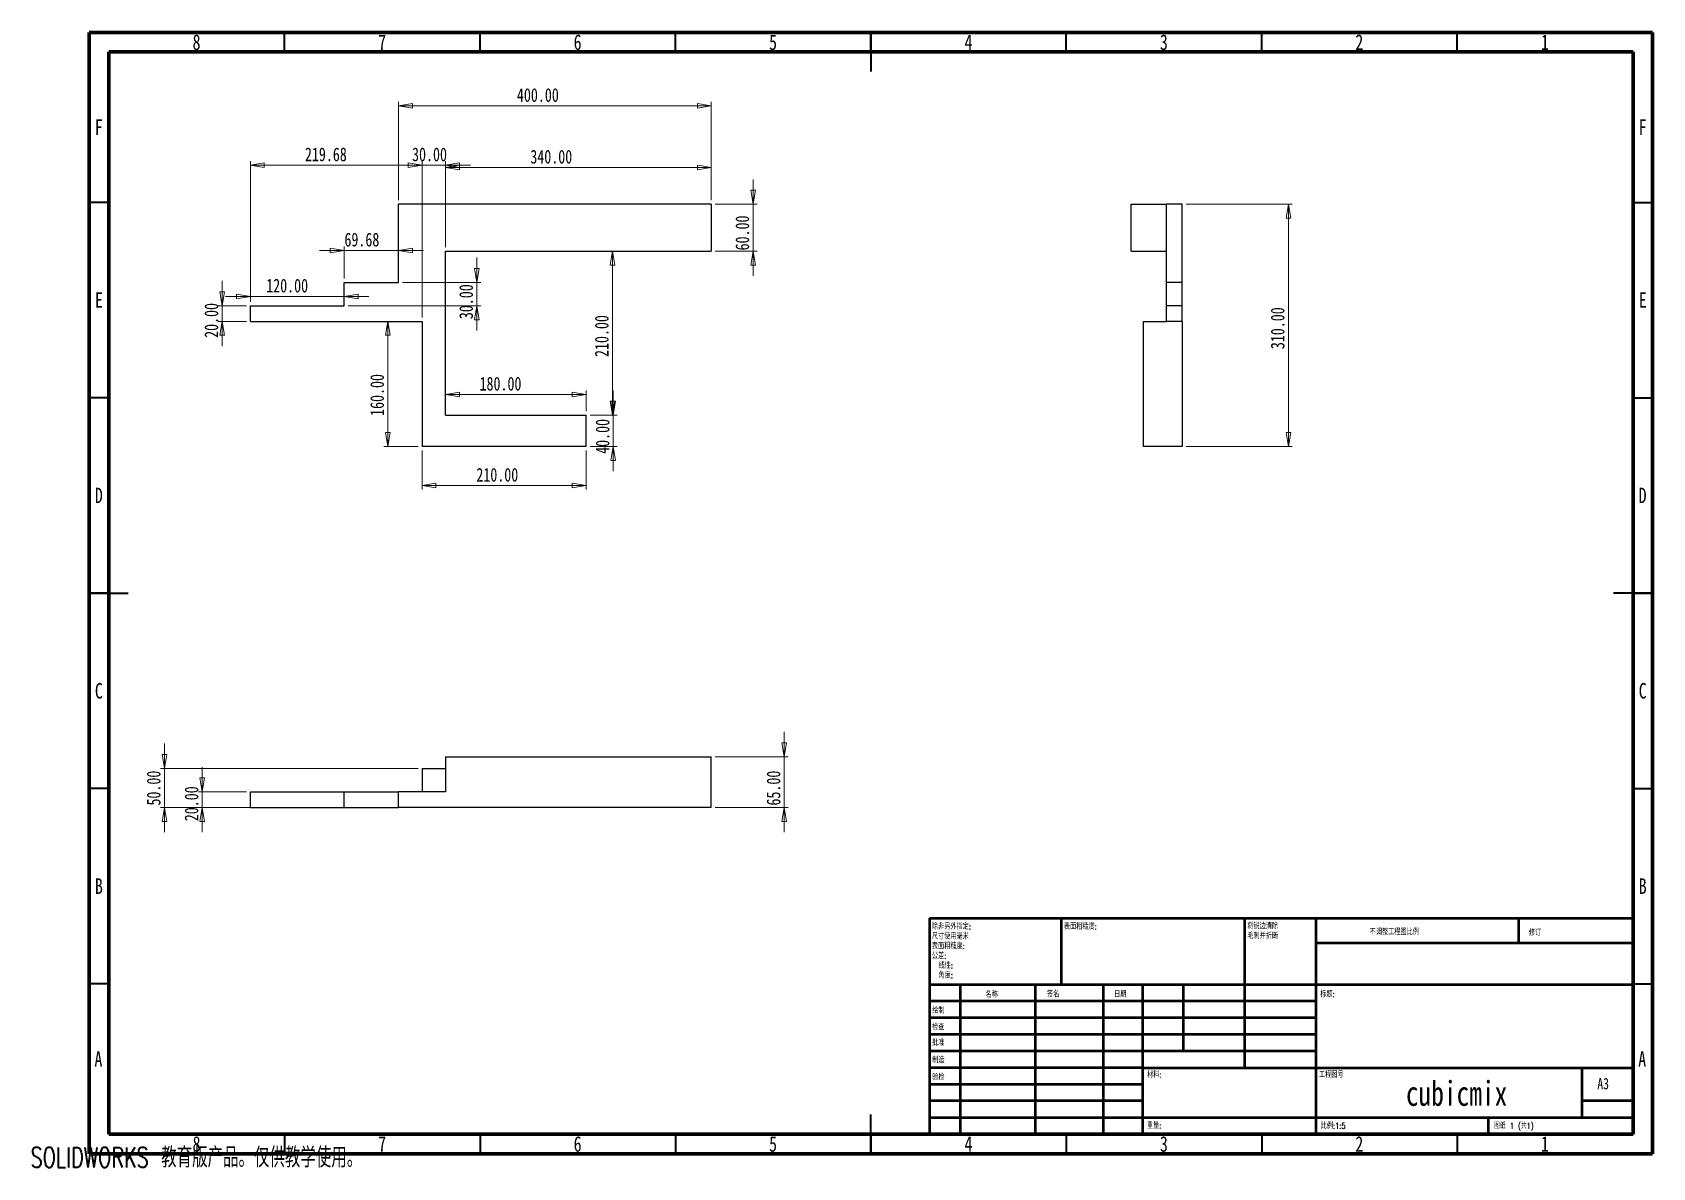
# Model space of a CAD drawing. Header units: millimetres. Extents: x 0 to 415, y 1 to 292.
import ezdxf

# ---------------------------------------------------------------- set-up
doc = ezdxf.new("R2010")
doc.units = ezdxf.units.MM
doc.styles.add('SLDTEXTSTYLE0', font='TXT', dxfattribs={"width": 0.75})
doc.styles.add('SLDTEXTSTYLE1', font='TXT', dxfattribs={"width": 0.75, "bigfont": 'bigfont'})
doc.styles.add('SLDTEXTSTYLE2', font='TXT', dxfattribs={"width": 0.694444, "bigfont": 'bigfont'})
doc.styles.add('SLDTEXTSTYLE3', font='TXT', dxfattribs={"width": 0.7, "bigfont": 'bigfont'})
doc.dimstyles.new('SLDDIMSTYLE0', dxfattribs={"dimtxt": 3.5, "dimasz": 3.556, "dimexe": 0, "dimexo": 0.0625, "dimgap": 0.875, "dimtad": 1, "dimlfac": 5, "dimrnd": 1e-09, "dimzin": 4, "dimdsep": 46, "dimtxsty": 'SLDTEXTSTYLE0', "dimblk1": 'CLOSED', "dimblk2": 'CLOSED', "dimsah": 1, "dimcen": 0.09, "dimadec": 0, "dimazin": 1, "dimtfac": 1, "dimtmove": 0, "dimatfit": 0, "dimldrblk": 'CLOSED', "dimfxl": 1, "dimfrac": 2, "dimtolj": 1, "dimtzin": 12, "dimarcsym": 0})
doc.dimstyles.new('SLDDIMSTYLE1', dxfattribs={"dimtxt": 3.5, "dimasz": 3.556, "dimexe": 0, "dimexo": 0.0625, "dimgap": 0.875, "dimtad": 1, "dimlfac": 5, "dimrnd": 1e-09, "dimzin": 12, "dimdsep": 46, "dimtxsty": 'SLDTEXTSTYLE0', "dimblk1": 'CLOSED', "dimblk2": 'CLOSED', "dimsah": 1, "dimcen": 0.09, "dimadec": 0, "dimazin": 3, "dimtfac": 1, "dimtofl": 0, "dimtmove": 0, "dimatfit": 3, "dimldrblk": 'CLOSED', "dimfxl": 1, "dimfrac": 2, "dimtolj": 1, "dimtzin": 12, "dimarcsym": 0})
doc.dimstyles.new('SLDDIMSTYLE2', dxfattribs={"dimtxt": 3.5, "dimasz": 3.556, "dimexe": 0, "dimexo": 0.0625, "dimgap": 0.875, "dimtad": 1, "dimlfac": 5, "dimrnd": 1e-09, "dimzin": 4, "dimdsep": 46, "dimtxsty": 'SLDTEXTSTYLE0', "dimblk1": 'CLOSED', "dimblk2": 'CLOSED', "dimsah": 1, "dimcen": 0.09, "dimadec": 0, "dimazin": 1, "dimtfac": 1, "dimtofl": 0, "dimtmove": 0, "dimatfit": 3, "dimldrblk": 'CLOSED', "dimfxl": 1, "dimfrac": 2, "dimtolj": 1, "dimtzin": 12, "dimarcsym": 0})
doc.dimstyles.new('SLDDIMSTYLE3', dxfattribs={"dimtxt": 3.5, "dimasz": 3.556, "dimexe": 0, "dimexo": 0.0625, "dimgap": 0.875, "dimtad": 1, "dimlfac": 5, "dimrnd": 1e-09, "dimzin": 12, "dimdsep": 46, "dimtxsty": 'SLDTEXTSTYLE0', "dimblk1": 'CLOSED', "dimblk2": 'CLOSED', "dimsah": 1, "dimcen": 0.09, "dimadec": 0, "dimazin": 3, "dimtfac": 1, "dimtmove": 0, "dimatfit": 0, "dimldrblk": 'CLOSED', "dimfxl": 1, "dimfrac": 2, "dimtolj": 1, "dimtzin": 12, "dimarcsym": 0})

# ---------------------------------------------------------------- blocks, each defined once
blk = doc.blocks.new('SW_NOTE_0')
at = {"color": 0, "linetype": 'Continuous', "lineweight": 0, "char_height": 1.5, "attachment_point": 1, "style": 'SLDTEXTSTYLE1'}
for s, insert in [('除非另外指定:', (0, 1.93)), ('表面粗糙度:', (0, -3.07)), ('尺寸使用毫米', (0, -0.57)), ('公差:', (0, -5.57)), ('线性:', (1.69, -8.07)), ('角度:', (1.69, -10.57))]:
    blk.add_mtext(s, dxfattribs=dict(at, insert=insert))
blk = doc.blocks.new('SW_NOTE_0_1')
at = {"color": 0, "linetype": 'Continuous', "lineweight": 0, "char_height": 1.5, "attachment_point": 1, "style": 'SLDTEXTSTYLE1'}
for s, insert in [('将锐边清除', (0, 1.93)), ('毛刺并折断', (0, -0.57))]:
    blk.add_mtext(s, dxfattribs=dict(at, insert=insert))
blk = doc.blocks.new('_Closed')
at = {"color": 0, "linetype": 'ByBlock', "lineweight": -2}
for p, q in [((-1, 0.166667), (0, 0)), ((-1, 0.166667), (-1, -0.166667)), ((0, 0), (-1, -0.166667)), ((0, 0), (-1, 0))]:
    blk.add_line(p, q, dxfattribs=at)
blk = doc.blocks.new('_D')
at = {"color": 7, "linetype": 'Continuous', "lineweight": 0}
for p, q in [((49, 222.02), (49, 228.37)), ((55.23, 222.02), (48, 222.02)), ((49, 218.02), (49, 222.02)), ((55.23, 218.02), (48, 218.02)), ((49, 218.02), (49, 211.67))]:
    blk.add_line(p, q, dxfattribs=at)
at = {"color": 7, "linetype": 'Continuous', "lineweight": 18, "xscale": 3.556, "yscale": 3.556}
for p, rotation in [((49, 222.02, 2.5), 270), ((49, 218.02, 2.5), 90)]:
    blk.add_blockref('_Closed', p, dxfattribs=dict(at, rotation=rotation))
at = {"color": 7, "linetype": 'Continuous', "lineweight": 18, "insert": (44.49, 213.81), "char_height": 3.5, "attachment_point": 1, "rotation": 90, "style": 'SLDTEXTSTYLE0'}
blk.add_mtext('20.00', dxfattribs=at)
blk = doc.blocks.new('_D_1')
at = {"color": 7, "linetype": 'Continuous', "lineweight": 0}
for p, q in [((56.23, 223.02), (56.23, 259.02)), ((56.23, 258.02), (100.16, 258.02)), ((100.16, 219.02), (100.16, 259.02))]:
    blk.add_line(p, q, dxfattribs=at)
at = {"color": 7, "linetype": 'Continuous', "lineweight": 18, "xscale": 3.556, "yscale": 3.556, "rotation": 180}
blk.add_blockref('_Closed', (56.23, 258.02, 2.5), dxfattribs=at)
at = {"color": 7, "linetype": 'Continuous', "lineweight": 18, "xscale": 3.556, "yscale": 3.556}
blk.add_blockref('_Closed', (100.16, 258.02, 2.5), dxfattribs=at)
at = {"color": 7, "linetype": 'Continuous', "lineweight": 18, "insert": (70.19, 262.53), "char_height": 3.5, "attachment_point": 1, "style": 'SLDTEXTSTYLE0'}
blk.add_mtext('219.68', dxfattribs=at)
blk = doc.blocks.new('_D_2')
at = {"color": 7, "linetype": 'Continuous', "lineweight": 0}
for p, q in [((56.23, 224.43), (49.88, 224.43)), ((56.23, 223.02), (56.23, 225.43)), ((56.23, 224.43), (80.23, 224.43)), ((80.23, 224.43), (86.58, 224.43))]:
    blk.add_line(p, q, dxfattribs=at)
at = {"color": 7, "linetype": 'Continuous', "lineweight": 18, "xscale": 3.556, "yscale": 3.556}
blk.add_blockref('_Closed', (56.23, 224.43, 2.5), dxfattribs=at)
at = {"color": 7, "linetype": 'Continuous', "lineweight": 18, "xscale": 3.556, "yscale": 3.556, "rotation": 180}
blk.add_blockref('_Closed', (80.23, 224.43, 2.5), dxfattribs=at)
at = {"color": 7, "linetype": 'Continuous', "lineweight": 18, "insert": (60.28, 228.94), "char_height": 3.5, "attachment_point": 1, "style": 'SLDTEXTSTYLE0'}
blk.add_mtext('120.00', dxfattribs=at)
blk = doc.blocks.new('_D_3')
at = {"color": 7, "linetype": 'Continuous', "lineweight": 0}
for p, q in [((91.42, 218.02), (91.42, 186.02)), ((99.16, 186.02), (90.42, 186.02))]:
    blk.add_line(p, q, dxfattribs=at)
at = {"color": 7, "linetype": 'Continuous', "lineweight": 18, "xscale": 3.556, "yscale": 3.556}
for p, rotation in [((91.42, 218.02, 2.5), 90), ((91.42, 186.02, 2.5), 270)]:
    blk.add_blockref('_Closed', p, dxfattribs=dict(at, rotation=rotation))
at = {"color": 7, "linetype": 'Continuous', "lineweight": 18, "insert": (86.9, 193.84), "char_height": 3.5, "attachment_point": 1, "rotation": 90, "style": 'SLDTEXTSTYLE0'}
blk.add_mtext('160.00', dxfattribs=at)
blk = doc.blocks.new('_D_4')
at = {"color": 7, "linetype": 'Continuous', "lineweight": 0}
for p, q in [((100.16, 185.02), (100.16, 175.02)), ((142.16, 185.02), (142.16, 175.02)), ((142.16, 176.02), (100.16, 176.02))]:
    blk.add_line(p, q, dxfattribs=at)
at = {"color": 7, "linetype": 'Continuous', "lineweight": 18, "xscale": 3.556, "yscale": 3.556, "rotation": 180}
blk.add_blockref('_Closed', (100.16, 176.02, 2.5), dxfattribs=at)
at = {"color": 7, "linetype": 'Continuous', "lineweight": 18, "xscale": 3.556, "yscale": 3.556}
blk.add_blockref('_Closed', (142.16, 176.02, 2.5), dxfattribs=at)
at = {"color": 7, "linetype": 'Continuous', "lineweight": 18, "insert": (114.05, 180.53), "char_height": 3.5, "attachment_point": 1, "style": 'SLDTEXTSTYLE0'}
blk.add_mtext('210.00', dxfattribs=at)
blk = doc.blocks.new('_D_5')
at = {"color": 7, "linetype": 'Continuous', "lineweight": 0}
for p, q in [((149.09, 194.02), (149.09, 200.37)), ((143.16, 194.02), (150.09, 194.02)), ((149.09, 186.02), (149.09, 194.02)), ((143.16, 186.02), (150.09, 186.02)), ((149.09, 186.02), (149.09, 179.67))]:
    blk.add_line(p, q, dxfattribs=at)
at = {"color": 7, "linetype": 'Continuous', "lineweight": 18, "xscale": 3.556, "yscale": 3.556}
for p, rotation in [((149.09, 194.02, 2.5), 270), ((149.09, 186.02, 2.5), 90)]:
    blk.add_blockref('_Closed', p, dxfattribs=dict(at, rotation=rotation))
at = {"color": 7, "linetype": 'Continuous', "lineweight": 18, "insert": (144.58, 184.13), "char_height": 3.5, "attachment_point": 1, "rotation": 90, "style": 'SLDTEXTSTYLE0'}
blk.add_mtext('40.00', dxfattribs=at)
blk = doc.blocks.new('_D_6')
at = {"color": 7, "linetype": 'Continuous', "lineweight": 0}
for p, q in [((106.16, 199.33), (142.16, 199.33)), ((142.16, 195.02), (142.16, 200.33))]:
    blk.add_line(p, q, dxfattribs=at)
at = {"color": 7, "linetype": 'Continuous', "lineweight": 18, "xscale": 3.556, "yscale": 3.556, "rotation": 180}
blk.add_blockref('_Closed', (106.16, 199.33, 2.5), dxfattribs=at)
at = {"color": 7, "linetype": 'Continuous', "lineweight": 18, "xscale": 3.556, "yscale": 3.556}
blk.add_blockref('_Closed', (142.16, 199.33, 2.5), dxfattribs=at)
at = {"color": 7, "linetype": 'Continuous', "lineweight": 18, "insert": (114.87, 203.84), "char_height": 3.5, "attachment_point": 1, "style": 'SLDTEXTSTYLE0'}
blk.add_mtext('180.00', dxfattribs=at)
blk = doc.blocks.new('_D_7')
at = {"color": 7, "linetype": 'Continuous', "lineweight": 0}
for p, q in [((148.89, 194.02), (148.89, 236.02)), ((143.16, 194.02), (149.89, 194.02))]:
    blk.add_line(p, q, dxfattribs=at)
at = {"color": 7, "linetype": 'Continuous', "lineweight": 18, "xscale": 3.556, "yscale": 3.556}
for p, rotation in [((148.89, 236.02, 2.5), 90), ((148.89, 194.02, 2.5), 270)]:
    blk.add_blockref('_Closed', p, dxfattribs=dict(at, rotation=rotation))
at = {"color": 7, "linetype": 'Continuous', "lineweight": 18, "insert": (144.37, 208.92), "char_height": 3.5, "attachment_point": 1, "rotation": 90, "style": 'SLDTEXTSTYLE0'}
blk.add_mtext('210.00', dxfattribs=at)
blk = doc.blocks.new('_D_8')
at = {"color": 7, "linetype": 'Continuous', "lineweight": 0}
for p, q in [((80.23, 229.02), (80.23, 237.21)), ((80.23, 236.21), (73.88, 236.21)), ((80.23, 236.21), (94.16, 236.21)), ((94.16, 236.21), (100.51, 236.21))]:
    blk.add_line(p, q, dxfattribs=at)
at = {"color": 7, "linetype": 'Continuous', "lineweight": 18, "xscale": 3.556, "yscale": 3.556}
blk.add_blockref('_Closed', (80.23, 236.21, 2.5), dxfattribs=at)
at = {"color": 7, "linetype": 'Continuous', "lineweight": 18, "xscale": 3.556, "yscale": 3.556, "rotation": 180}
blk.add_blockref('_Closed', (94.16, 236.21, 2.5), dxfattribs=at)
at = {"color": 7, "linetype": 'Continuous', "lineweight": 18, "insert": (80.3, 240.72), "char_height": 3.5, "attachment_point": 1, "style": 'SLDTEXTSTYLE0'}
blk.add_mtext('69.68', dxfattribs=at)
blk = doc.blocks.new('_D_9')
at = {"color": 7, "linetype": 'Continuous', "lineweight": 0}
for p, q in [((184.86, 248.02), (184.86, 254.37)), ((175.16, 248.02), (185.86, 248.02)), ((184.86, 248.02), (184.86, 236.02)), ((175.16, 236.02), (185.86, 236.02)), ((184.86, 236.02), (184.86, 229.67))]:
    blk.add_line(p, q, dxfattribs=at)
at = {"color": 7, "linetype": 'Continuous', "lineweight": 18, "xscale": 3.556, "yscale": 3.556}
for p, rotation in [((184.86, 248.02, 2.5), 270), ((184.86, 236.02, 2.5), 90)]:
    blk.add_blockref('_Closed', p, dxfattribs=dict(at, rotation=rotation))
at = {"color": 7, "linetype": 'Continuous', "lineweight": 18, "insert": (180.34, 236.2), "char_height": 3.5, "attachment_point": 1, "rotation": 90, "style": 'SLDTEXTSTYLE0'}
blk.add_mtext('60.00', dxfattribs=at)
blk = doc.blocks.new('_D_10')
at = {"color": 7, "linetype": 'Continuous', "lineweight": 0}
for p, q in [((94.16, 249.02), (94.16, 274.21)), ((174.16, 249.02), (174.16, 274.21)), ((174.16, 273.21), (94.16, 273.21))]:
    blk.add_line(p, q, dxfattribs=at)
at = {"color": 7, "linetype": 'Continuous', "lineweight": 18, "xscale": 3.556, "yscale": 3.556, "rotation": 180}
blk.add_blockref('_Closed', (94.16, 273.21, 2.5), dxfattribs=at)
at = {"color": 7, "linetype": 'Continuous', "lineweight": 18, "xscale": 3.556, "yscale": 3.556}
blk.add_blockref('_Closed', (174.16, 273.21, 2.5), dxfattribs=at)
at = {"color": 7, "linetype": 'Continuous', "lineweight": 18, "insert": (124.43, 277.72), "char_height": 3.5, "attachment_point": 1, "style": 'SLDTEXTSTYLE0'}
blk.add_mtext('400.00', dxfattribs=at)
blk = doc.blocks.new('_D_11')
at = {"color": 7, "linetype": 'Continuous', "lineweight": 0}
for p, q in [((106.16, 237.02), (106.16, 258.43)), ((106.16, 257.43), (174.16, 257.43)), ((174.16, 249.02), (174.16, 258.43))]:
    blk.add_line(p, q, dxfattribs=at)
at = {"color": 7, "linetype": 'Continuous', "lineweight": 18, "xscale": 3.556, "yscale": 3.556, "rotation": 180}
blk.add_blockref('_Closed', (106.16, 257.43, 2.5), dxfattribs=at)
at = {"color": 7, "linetype": 'Continuous', "lineweight": 18, "xscale": 3.556, "yscale": 3.556}
blk.add_blockref('_Closed', (174.16, 257.43, 2.5), dxfattribs=at)
at = {"color": 7, "linetype": 'Continuous', "lineweight": 18, "insert": (127.86, 261.94), "char_height": 3.5, "attachment_point": 1, "style": 'SLDTEXTSTYLE0'}
blk.add_mtext('340.00', dxfattribs=at)
blk = doc.blocks.new('_D_12')
at = {"color": 7, "linetype": 'Continuous', "lineweight": 0}
for p, q in [((100.16, 258.02), (93.81, 258.02)), ((100.16, 219.02), (100.16, 259.02)), ((100.16, 258.02), (106.16, 258.02)), ((106.16, 237.02), (106.16, 259.02)), ((106.16, 258.02), (112.51, 258.02))]:
    blk.add_line(p, q, dxfattribs=at)
at = {"color": 7, "linetype": 'Continuous', "lineweight": 18, "xscale": 3.556, "yscale": 3.556}
blk.add_blockref('_Closed', (100.16, 258.02, 2.5), dxfattribs=at)
at = {"color": 7, "linetype": 'Continuous', "lineweight": 18, "xscale": 3.556, "yscale": 3.556, "rotation": 180}
blk.add_blockref('_Closed', (106.16, 258.02, 2.5), dxfattribs=at)
at = {"color": 7, "linetype": 'Continuous', "lineweight": 18, "insert": (97.6, 262.53), "char_height": 3.5, "attachment_point": 1, "style": 'SLDTEXTSTYLE0'}
blk.add_mtext('30.00', dxfattribs=at)
blk = doc.blocks.new('_D_13')
at = {"color": 7, "linetype": 'Continuous', "lineweight": 0}
for p, q in [((114.18, 228.02), (114.18, 234.37)), ((95.16, 228.02), (115.18, 228.02)), ((114.18, 222.02), (114.18, 228.02)), ((81.23, 222.02), (115.18, 222.02)), ((114.18, 222.02), (114.18, 215.67))]:
    blk.add_line(p, q, dxfattribs=at)
at = {"color": 7, "linetype": 'Continuous', "lineweight": 18, "xscale": 3.556, "yscale": 3.556}
for p, rotation in [((114.18, 228.02, 2.5), 270), ((114.18, 222.02, 2.5), 90)]:
    blk.add_blockref('_Closed', p, dxfattribs=dict(at, rotation=rotation))
at = {"color": 7, "linetype": 'Continuous', "lineweight": 18, "insert": (109.67, 218.61), "char_height": 3.5, "attachment_point": 1, "rotation": 90, "style": 'SLDTEXTSTYLE0'}
blk.add_mtext('30.00', dxfattribs=at)
blk = doc.blocks.new('_D_14')
at = {"color": 7, "linetype": 'Continuous', "lineweight": 0}
for p, q in [((295.63, 248.02), (322.81, 248.02)), ((321.81, 186.02), (321.81, 248.02)), ((295.63, 186.02), (322.81, 186.02))]:
    blk.add_line(p, q, dxfattribs=at)
at = {"color": 7, "linetype": 'Continuous', "lineweight": 18, "xscale": 3.556, "yscale": 3.556}
for p, rotation in [((321.81, 248.02, 58.97), 90), ((321.81, 186.02, 58.97), 270)]:
    blk.add_blockref('_Closed', p, dxfattribs=dict(at, rotation=rotation))
at = {"color": 7, "linetype": 'Continuous', "lineweight": 18, "insert": (317.3, 210.93), "char_height": 3.5, "attachment_point": 1, "rotation": 90, "style": 'SLDTEXTSTYLE0'}
blk.add_mtext('310.00', dxfattribs=at)
blk = doc.blocks.new('_D_15')
at = {"color": 7, "linetype": 'Continuous', "lineweight": 0}
for p, q in [((192.83, 106.61), (192.83, 112.96)), ((175.16, 106.61), (193.83, 106.61)), ((192.83, 93.61), (192.83, 106.61)), ((175.16, 93.61), (193.83, 93.61)), ((192.83, 93.61), (192.83, 87.26))]:
    blk.add_line(p, q, dxfattribs=at)
at = {"color": 7, "linetype": 'Continuous', "lineweight": 18, "xscale": 3.556, "yscale": 3.556}
for p, rotation in [((192.83, 106.61, 1), 270), ((192.83, 93.61, 1), 90)]:
    blk.add_blockref('_Closed', p, dxfattribs=dict(at, rotation=rotation))
at = {"color": 7, "linetype": 'Continuous', "lineweight": 18, "insert": (188.32, 94.11), "char_height": 3.5, "attachment_point": 1, "rotation": 90, "style": 'SLDTEXTSTYLE0'}
blk.add_mtext('65.00', dxfattribs=at)
blk = doc.blocks.new('_D_16')
at = {"color": 7, "linetype": 'Continuous', "lineweight": 0}
for p, q in [((43.92, 97.61), (43.92, 103.96)), ((55.23, 97.61), (42.92, 97.61)), ((43.92, 93.61), (43.92, 97.61)), ((55.23, 93.61), (42.92, 93.61)), ((43.92, 93.61), (43.92, 87.26))]:
    blk.add_line(p, q, dxfattribs=at)
at = {"color": 7, "linetype": 'Continuous', "lineweight": 18, "xscale": 3.556, "yscale": 3.556}
for p, rotation in [((43.92, 97.61, 1), 270), ((43.92, 93.61, 1), 90)]:
    blk.add_blockref('_Closed', p, dxfattribs=dict(at, rotation=rotation))
at = {"color": 7, "linetype": 'Continuous', "lineweight": 18, "insert": (39.41, 90.1), "char_height": 3.5, "attachment_point": 1, "rotation": 90, "style": 'SLDTEXTSTYLE0'}
blk.add_mtext('20.00', dxfattribs=at)
blk = doc.blocks.new('_D_17')
at = {"color": 7, "linetype": 'Continuous', "lineweight": 0}
for p, q in [((34.23, 103.61), (34.23, 109.96)), ((99.16, 103.61), (33.23, 103.61)), ((34.23, 103.61), (34.23, 93.61)), ((79.23, 93.61), (33.23, 93.61)), ((34.23, 93.61), (34.23, 87.26))]:
    blk.add_line(p, q, dxfattribs=at)
at = {"color": 7, "linetype": 'Continuous', "lineweight": 18, "xscale": 3.556, "yscale": 3.556}
for p, rotation in [((34.23, 103.61, 1), 270), ((34.23, 93.61, 1), 90)]:
    blk.add_blockref('_Closed', p, dxfattribs=dict(at, rotation=rotation))
at = {"color": 7, "linetype": 'Continuous', "lineweight": 18, "insert": (29.72, 94.11), "char_height": 3.5, "attachment_point": 1, "rotation": 90, "style": 'SLDTEXTSTYLE0'}
blk.add_mtext('50.00', dxfattribs=at)

msp = doc.modelspace()

# ---------------------------------------------------------------- linework, layer by layer
at = {"color": 7, "linetype": 'Continuous', "lineweight": 70}
for p, q in [((15, 5), (15, 292)), ((15, 292), (415, 292)), ((415, 292), (415, 5)), ((20, 10), (20, 287)), ((20, 287), (410, 287)), ((410, 287), (410, 10)), ((410, 10), (20, 10)), ((415, 5), (15, 5))]:
    msp.add_line(p, q, dxfattribs=at)
at = {"color": 7, "linetype": 'Continuous', "lineweight": 35}
for p, q in [((65, 287), (65, 292)), ((115, 287), (115, 292)), ((165, 287), (165, 292)), ((215, 292), (215, 282)), ((215, 287), (215, 292)), ((265, 287), (265, 292)), ((315, 287), (315, 292)), ((365, 287), (365, 292)), ((20, 248.5), (15, 248.5)), ((410, 248.5), (415, 248.5)), ((20, 198.5), (15, 198.5)), ((410, 198.5), (415, 198.5)), ((15, 148.5), (25, 148.5)), ((20, 148.5), (15, 148.5)), ((415, 148.5), (405, 148.5)), ((410, 148.5), (415, 148.5)), ((20, 98.5), (15, 98.5)), ((410, 98.5), (415, 98.5)), ((20, 48.5), (15, 48.5)), ((410, 48.5), (415, 48.5)), ((215, 5), (215, 15)), ((65, 10), (65, 5)), ((115, 10), (115, 5)), ((165, 10), (165, 5)), ((215, 10), (215, 5)), ((265, 10), (265, 5)), ((315, 10), (315, 5)), ((365, 10), (365, 5))]:
    msp.add_line(p, q, dxfattribs=at)
at = {"color": 7, "linetype": 'Continuous', "lineweight": 25}
for p, q in [((94.1648, 228.0215), (94.1648, 248.0215)), ((174.1648, 248.0215), (94.1648, 248.0215)), ((174.1648, 248.0215), (174.1648, 236.0215)), ((281.6257, 236.0215), (281.6257, 248.0215)), ((281.6257, 248.0215), (290.6257, 248.0215)), ((294.6257, 248.0215), (290.6257, 248.0215)), ((290.6257, 228.0215), (290.6257, 248.0215)), ((294.6257, 228.0215), (294.6257, 248.0215)), ((106.1648, 236.0215), (174.1648, 236.0215)), ((106.1648, 194.0215), (106.1648, 236.0215)), ((281.6257, 236.0215), (290.6257, 236.0215)), ((80.2278, 222.0215), (80.2278, 228.0215)), ((80.2278, 228.0215), (94.1648, 228.0215)), ((294.6257, 228.0215), (290.6257, 228.0215)), ((290.6257, 222.0215), (290.6257, 228.0215)), ((294.6257, 222.0215), (294.6257, 228.0215)), ((56.2278, 218.0215), (56.2278, 222.0215)), ((56.2278, 222.0215), (80.2278, 222.0215)), ((294.6257, 222.0215), (290.6257, 222.0215)), ((290.6257, 218.0215), (290.6257, 222.0215)), ((294.6257, 218.0215), (294.6257, 222.0215)), ((56.2278, 218.0215), (100.1648, 218.0215)), ((100.1648, 218.0215), (100.1648, 186.0215)), ((284.6257, 218.0215), (284.6257, 186.0215)), ((284.6257, 218.0215), (290.6257, 218.0215)), ((294.6257, 218.0215), (290.6257, 218.0215)), ((294.6257, 218.0215), (294.6257, 186.0215)), ((106.1648, 194.0215), (142.1648, 194.0215)), ((142.1648, 186.0215), (142.1648, 194.0215)), ((142.1648, 186.0215), (100.1648, 186.0215)), ((294.6257, 186.0215), (284.6257, 186.0215)), ((106.1648, 106.6107), (106.1648, 97.6107)), ((106.1648, 106.6107), (174.1648, 106.6107)), ((174.1648, 93.6107), (174.1648, 106.6107)), ((100.1648, 103.6107), (106.1648, 103.6107)), ((100.1648, 103.6107), (100.1648, 97.6107)), ((56.2278, 93.6107), (56.2278, 97.6107)), ((56.2278, 97.6107), (80.2278, 97.6107)), ((80.2278, 93.6107), (80.2278, 97.6107)), ((80.2278, 97.6107), (94.1648, 97.6107)), ((94.1648, 93.6107), (94.1648, 97.6107)), ((106.1648, 97.6107), (94.1648, 97.6107)), ((56.2278, 93.6107), (80.2278, 93.6107)), ((80.2278, 93.6107), (94.1648, 93.6107)), ((174.1648, 93.6107), (94.1648, 93.6107))]:
    msp.add_line(p, q, dxfattribs=at)
at = {"color": 7, "linetype": 'Continuous', "lineweight": 50}
for p, q in [((230, 65.25), (410, 65.25)), ((230, 65.25), (230, 10)), ((263.8, 48.25), (263.8, 65.25)), ((310.6, 65.25), (310.6, 27)), ((328.8, 65.25), (328.8, 10)), ((380.8, 58.875), (380.8, 65.25)), ((410, 58.875), (328.8, 58.875)), ((410, 48.25), (230, 48.25)), ((237.8, 48.25), (237.8, 10)), ((256.991, 48.25), (256.991, 10)), ((274.3989, 48.25), (274.3989, 10)), ((284.6, 10), (284.6, 48.25)), ((295, 31.25), (295, 48.25)), ((328.8, 44), (230, 44)), ((328.8, 39.75), (230, 39.75)), ((328.8, 35.5), (230, 35.5)), ((328.8, 31.25), (230, 31.25)), ((284.6, 27), (230, 27)), ((284.6, 27), (410, 27)), ((397, 14.25), (397, 27)), ((284.6, 22.7499), (230, 22.7499)), ((284.6, 18.5), (230, 18.5)), ((410, 18.5), (397, 18.5)), ((230, 14.25), (410, 14.25)), ((373, 10), (373, 14.25))]:
    msp.add_line(p, q, dxfattribs=at)

# ---------------------------------------------------------------- block references
at = {"color": 7, "linetype": 'Continuous', "lineweight": 0}
for name, p in [('SW_NOTE_0', (230.5937, 61.9874)), ('SW_NOTE_0_1', (311.3092, 62.0695))]:
    msp.add_blockref(name, p, dxfattribs=at)

# ---------------------------------------------------------------- texts
for s, insert, char_height, attachment_point, style in [('8', (42.46, 291.4764), 3.9688, 2, 'SLDTEXTSTYLE0'), ('7', (89.96, 291.4764), 3.9688, 2, 'SLDTEXTSTYLE0'), ('6', (139.96, 291.4764), 3.9688, 2, 'SLDTEXTSTYLE0'), ('5', (189.96, 291.4764), 3.9688, 2, 'SLDTEXTSTYLE0'), ('4', (239.96, 291.4764), 3.9688, 2, 'SLDTEXTSTYLE0'), ('3', (289.96, 291.4764), 3.9688, 2, 'SLDTEXTSTYLE0'), ('2', (339.96, 291.4764), 3.9688, 2, 'SLDTEXTSTYLE0'), ('1', (387.46, 291.4764), 3.9688, 2, 'SLDTEXTSTYLE0'), ('F', (17.4577, 269.7264), 3.9688, 2, 'SLDTEXTSTYLE0'), ('F', (412.4577, 269.7264), 3.9688, 2, 'SLDTEXTSTYLE0'), ('E', (17.5078, 225.4764), 3.9688, 2, 'SLDTEXTSTYLE0'), ('E', (412.5078, 225.4764), 3.9688, 2, 'SLDTEXTSTYLE0'), ('D', (17.4527, 175.4764), 3.9688, 2, 'SLDTEXTSTYLE0'), ('D', (412.4527, 175.4764), 3.9688, 2, 'SLDTEXTSTYLE0'), ('C', (17.4587, 125.4764), 3.9688, 2, 'SLDTEXTSTYLE0'), ('C', (412.4587, 125.4764), 3.9688, 2, 'SLDTEXTSTYLE0'), ('B', (17.4706, 75.4764), 3.9688, 2, 'SLDTEXTSTYLE0'), ('B', (412.4706, 75.4764), 3.9688, 2, 'SLDTEXTSTYLE0'), ('表面粗糙度:', (264.3713, 63.9193), 1.5, 1, 'SLDTEXTSTYLE1'), ('不调整工程图比例', (342.6146, 62.533), 1.5, 1, 'SLDTEXTSTYLE1'), ('修订', (383.3276, 62.3349), 1.5, 1, 'SLDTEXTSTYLE1'), ('名称', (244.3222, 46.5015), 1.5, 1, 'SLDTEXTSTYLE1'), ('签名', (260.0336, 46.5618), 1.5, 1, 'SLDTEXTSTYLE1'), ('日期', (277.2147, 46.5762), 1.5, 1, 'SLDTEXTSTYLE1'), ('标题:', (329.9562, 46.5762), 1.5, 1, 'SLDTEXTSTYLE1'), ('绘制', (230.6847, 42.4297), 1.5, 1, 'SLDTEXTSTYLE1'), ('检查', (230.6236, 38.1544), 1.5, 1, 'SLDTEXTSTYLE1'), ('批准', (230.6216, 34.1768), 1.5, 1, 'SLDTEXTSTYLE1'), ('A', (17.3397, 31.2264), 3.9688, 2, 'SLDTEXTSTYLE0'), ('制造', (230.6822, 29.7337), 1.5, 1, 'SLDTEXTSTYLE1'), ('A', (412.3397, 31.2264), 3.9688, 2, 'SLDTEXTSTYLE0'), ('验检', (230.6769, 25.3496), 1.5, 1, 'SLDTEXTSTYLE1'), ('材料:', (285.6459, 25.9861), 1.5, 1, 'SLDTEXTSTYLE1'), ('工程图号', (329.6287, 25.9861), 1.5, 1, 'SLDTEXTSTYLE1'), ('cubicmix', (364.8598, 23.6069), 6.35, 2, 'SLDTEXTSTYLE0'), ('A3', (400.8712, 24.4064), 2.91042, 1, 'SLDTEXTSTYLE0'), ('重量:', (285.6178, 12.9493), 1.4986, 1, 'SLDTEXTSTYLE1'), ('比例:1:5', (330.074, 12.9001), 1.5, 1, 'SLDTEXTSTYLE1'), ('图纸 1 (共1)', (374.4783, 12.9001), 1.5, 1, 'SLDTEXTSTYLE2'), ('8', (42.46, 9.4764), 3.9688, 2, 'SLDTEXTSTYLE0'), ('7', (89.96, 9.4764), 3.9688, 2, 'SLDTEXTSTYLE0'), ('6', (139.96, 9.4764), 3.9688, 2, 'SLDTEXTSTYLE0'), ('5', (189.96, 9.4764), 3.9688, 2, 'SLDTEXTSTYLE0'), ('4', (239.96, 9.4764), 3.9688, 2, 'SLDTEXTSTYLE0'), ('3', (289.96, 9.4764), 3.9688, 2, 'SLDTEXTSTYLE0'), ('2', (339.96, 9.4764), 3.9688, 2, 'SLDTEXTSTYLE0'), ('1', (387.46, 9.4764), 3.9688, 2, 'SLDTEXTSTYLE0')]:
    msp.add_mtext(s, dxfattribs=dict(at, insert=insert, char_height=char_height, attachment_point=attachment_point, style=style))
at = {"color": 7, "linetype": 'Continuous', "insert": (0, 6.6234), "char_height": 5.1381, "attachment_point": 1, "style": 'SLDTEXTSTYLE3'}
msp.add_mtext('SOLIDWORKS 教育版产品。仅供教学使用。', dxfattribs=at)

# ---------------------------------------------------------------- dimensions: what is measured, and where the dimension line sits
at = {"color": 7, "linetype": 'Continuous', "lineweight": 18}
for base, p1, p2, dimstyle, picture, middle in [((94.1648, 273.2086), (174.1648, 248.0215), (94.1648, 248.0215), 'SLDDIMSTYLE2', '_D_10', (131.5434, 273.2086)), ((100.16479, 258.02147), (56.22785, 222.02147), (100.16479, 218.02147), 'SLDDIMSTYLE1', '_D_1', (77.2987, 258.02147)), ((106.1648, 258.0215), (100.1648, 218.0215), (106.1648, 236.0215), 'SLDDIMSTYLE0', '_D_12', (103.42, 258.0215)), ((174.1648, 257.4265), (106.1648, 236.0215), (174.1648, 248.0215), 'SLDDIMSTYLE2', '_D_11', (134.9672, 257.4265)), ((94.16479, 236.21168), (80.22785, 228.02147), (94.16479, 228.02147), 'SLDDIMSTYLE3', '_D_8', (86.11801, 236.21168)), ((80.2278, 224.4283), (56.2278, 222.0215), (80.2278, 222.0215), 'SLDDIMSTYLE0', '_D_2', (67.3912, 224.4283)), ((142.1648, 199.3252), (106.1648, 194.0215), (142.1648, 194.0215), 'SLDDIMSTYLE2', '_D_6', (121.9856, 199.3252)), ((100.1648, 176.0215), (142.1648, 186.0215), (100.1648, 186.0215), 'SLDDIMSTYLE2', '_D_4', (121.1648, 176.0215))]:
    dim = msp.add_linear_dim(base=base, p1=p1, p2=p2, dimstyle=dimstyle, dxfattribs=at)
    dim.commit()
    dim.dimension.update_dxf_attribs({"geometry": picture, "text_midpoint": middle, "dimtype": 160})
for base, p1, p2, dimstyle, picture, middle in [((184.8556, 236.0215), (174.1648, 248.0215), (174.1648, 236.0215), 'SLDDIMSTYLE0', '_D_9', (184.8556, 242.0198)), ((321.8085, 248.0215), (294.6257, 186.0215), (294.6257, 248.0215), 'SLDDIMSTYLE2', '_D_14', (321.8085, 218.039)), ((114.1803, 228.0215), (80.2278, 222.0215), (94.1648, 228.0215), 'SLDDIMSTYLE0', '_D_13', (114.1803, 224.4283)), ((148.8862, 236.0215), (142.1648, 194.0215), (174.1648, 236.0215), 'SLDDIMSTYLE2', '_D_7', (148.8862, 216.0362)), ((49.0013, 222.0215), (56.2278, 218.0215), (56.2278, 222.0215), 'SLDDIMSTYLE0', '_D', (49.0013, 219.6264)), ((91.4166, 186.0215), (100.1648, 218.0215), (100.1648, 186.0215), 'SLDDIMSTYLE2', '_D_3', (91.4166, 200.9555)), ((149.09, 194.0215), (142.1648, 186.0215), (142.1648, 194.0215), 'SLDDIMSTYLE0', '_D_5', (149.09, 189.9507)), ((192.8279, 106.6107), (174.1648, 93.6107), (174.1648, 106.6107), 'SLDDIMSTYLE0', '_D_15', (192.8279, 99.931)), ((34.2278, 93.6107), (100.1648, 103.6107), (80.2278, 93.6107), 'SLDDIMSTYLE0', '_D_17', (34.2278, 99.931)), ((43.9208, 97.6107), (56.2278, 93.6107), (56.2278, 97.6107), 'SLDDIMSTYLE0', '_D_16', (43.9208, 95.9231))]:
    dim = msp.add_linear_dim(base=base, p1=p1, p2=p2, angle=90, dimstyle=dimstyle, dxfattribs=at)
    dim.commit()
    dim.dimension.update_dxf_attribs({"geometry": picture, "text_midpoint": middle, "dimtype": 160})

doc.saveas('drawing.dxf')
